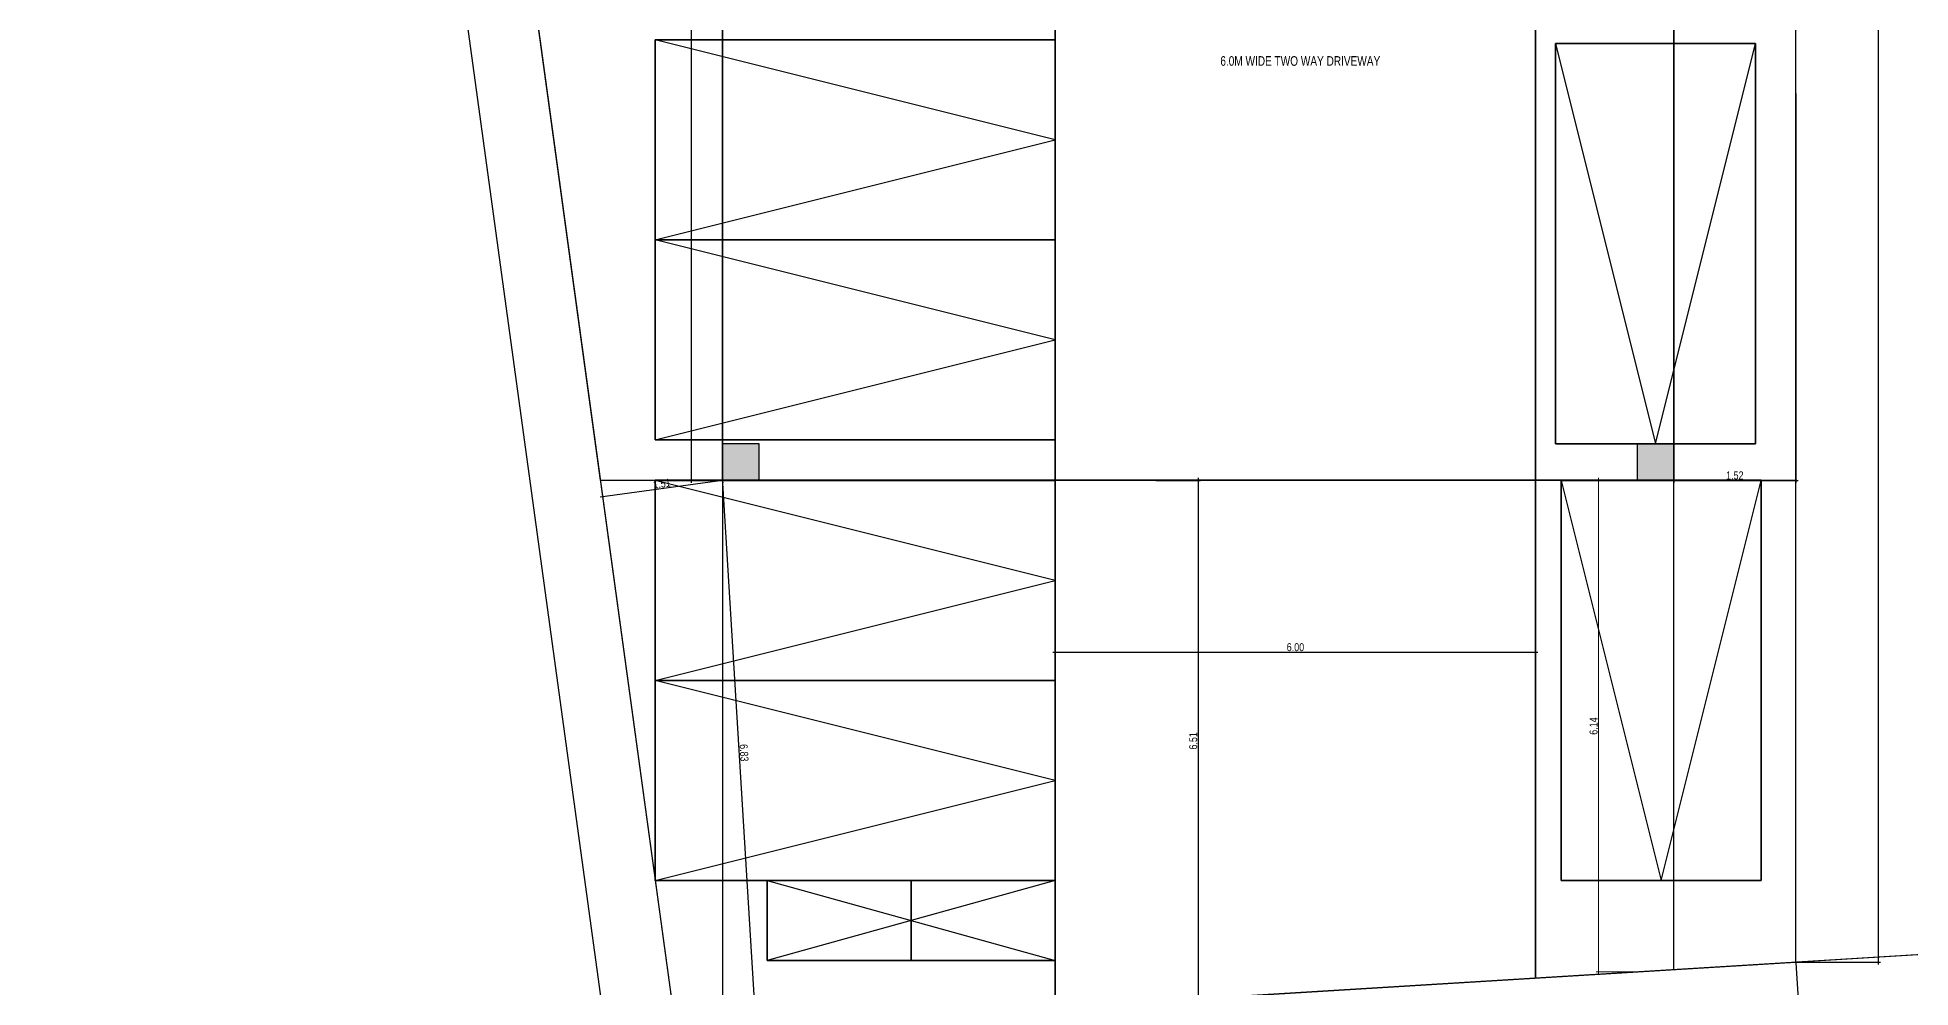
# Model space of a CAD drawing. Header units: metres. Extents: x 13627 to 13863, y 9458 to 9526.
# Drawn here: x 13797.38 to 13820.78, y 9472.21 to 9484.08 of the extents above; entities that cross this region are included whole.
import ezdxf

# ---------------------------------------------------------------- set-up
doc = ezdxf.new("R2010")
doc.units = ezdxf.units.M
doc.header["$LTSCALE"] = 150
doc.header["$PDMODE"] = 35
doc.linetypes.add('DASHDOT', pattern=[1, 0.5, -0.25, 0, -0.25])
doc.layers.get('0').update_dxf_attribs({"linetype": 'CONTINUOUS'})
doc.layers.get('DEFPOINTS').update_dxf_attribs({"color": 1, "linetype": 'CONTINUOUS'})
for name, color, linetype, lineweight in [('AR_WALL', 7, 'CONTINUOUS', 40), ('BLK_1_LVL_0_BLDG_FOOT_PRINT', 1, 'CONTINUOUS', 5), ('DIST_EXIT', 7, 'CONTINUOUS', 0)]:
    doc.layers.add(name, color=color, linetype=linetype, lineweight=lineweight)
for name, color, linetype, plot in [('BLK_1_COVERED_AREA', 140, 'CONTINUOUS', False), ('BLK_1_FLR_0_BLT_UP_AREA', 1, 'CONTINUOUS', False), ('PARKING_SLOT', 30, 'CONTINUOUS', False), ('SHORTEST_DIST_TO_ROAD', 6, 'CONTINUOUS', False), ('TWO_WHEELER_PARKING', 2, 'CONTINUOUS', False)]:
    doc.layers.add(name, color=color, linetype=linetype, plot=plot)
for name, color, linetype in [('BLK_1_FLR_0_ROOF_AREA', 54, 'CONTINUOUS'), ('BLK_1_FLR_0_STILT_PARKING', 13, 'CONTINUOUS'), ('BLK_1_LVL_0_FRONT_SETBACK', 2, 'CONTINUOUS'), ('BLK_1_LVL_0_SIDE_SETBACK1', 171, 'CONTINUOUS'), ('BLK_1_LVL_0_SIDE_SETBACK2', 102, 'CONTINUOUS'), ('DRIVEWAY', 6, 'CONTINUOUS'), ('PLOT_BOUNDARY', 70, 'CONTINUOUS'), ('ROAD_WIDTH', 1, 'CONTINUOUS')]:
    doc.layers.add(name, color=color, linetype=linetype)
doc.styles.add('Arial', font='arial.ttf', dxfattribs={"width": 0.8})
doc.styles.add('ROMANT', font='sanss___.ttf', dxfattribs={"width": 0.95})
doc.dimstyles.get("Standard").update_dxf_attribs({"dimtxt": 0.1, "dimasz": 0.1, "dimexe": 0.03, "dimexo": 0.01, "dimgap": 0.01, "dimtad": 1, "dimzin": 3, "dimdsep": 46, "dimtxsty": 'Arial', "dimblk": 'ARCHTICK', "dimcen": 0.0625, "dimdle": 0.03, "dimclrd": 256, "dimclre": 9, "dimclrt": 256, "dimadec": 0, "dimazin": 0, "dimtfac": 0.6, "dimtofl": 0, "dimtmove": 1, "dimatfit": 3, "dimldrblk": 'OPEN90', "dimfxl": 0, "dimtolj": 1, "dimtzin": 0, "dimlwd": -1, "dimlwe": -1, "dimarcsym": 0})

# ---------------------------------------------------------------- blocks, each defined once
blk = doc.blocks.new('_ArchTick')
at = {"color": 0, "linetype": 'ByBlock', "const_width": 0.00381}
blk.add_lwpolyline([(-0.0127, -0.0127), (0.0127, 0.0127)], dxfattribs=at)
blk = doc.blocks.new('*D257')
at = {"color": 9}
for p, q in [((-2.81, 26.955), (-1.76, 26.955)), ((-2.81, -0.173), (-1.76, -0.173))]:
    blk.add_line(p, q, dxfattribs=at)
blk.add_line((-1.79, 26.985), (-1.79, -0.203))
at = {"layer": 'DEFPOINTS', "color": 0}
for p in [(-2.82, 26.955), (-2.82, -0.173), (-1.79, -0.173)]:
    blk.add_point(p, dxfattribs=at)
at = {"xscale": 0.1, "yscale": 0.1, "zscale": 0.1}
for p, rotation in [((-1.79, 26.955), 90), ((-1.79, -0.173), 270)]:
    blk.add_blockref('_ArchTick', p, dxfattribs=dict(at, rotation=rotation))
at = {"insert": (-1.851, 13.391), "char_height": 0.1, "attachment_point": 5, "rotation": 90, "style": 'Arial'}
blk.add_mtext('\\A1;27.13', dxfattribs=at)
blk = doc.blocks.new('_Open90')
at = {"layer": 'AR_WALL', "color": 0, "lineweight": -2}
for p, q in [((0, 0), (-0.0254, 0)), ((-0.0127, 0.0127), (0, 0)), ((0, 0), (-0.0127, -0.0127))]:
    blk.add_line(p, q, dxfattribs=at)
blk = doc.blocks.new('*D258')
at = {"color": 9}
for p, q in [((-2.819, -0.183), (-2.787, -0.703)), ((-16.814, -1.04), (-16.782, -1.56))]:
    blk.add_line(p, q, dxfattribs=at)
blk.add_line((-16.814, -1.532), (-2.759, -0.671))
at = {"layer": 'DEFPOINTS', "color": 0}
for p in [(-2.82, -0.173), (-2.789, -0.673), (-16.814, -1.03)]:
    blk.add_point(p, dxfattribs=at)
at = {"xscale": 0.1, "yscale": 0.1, "zscale": 0.1}
for p, rotation in [((-2.789, -0.673), 3.50401467510341), ((-16.784, -1.53), 183.5040146751034)]:
    blk.add_blockref('_ArchTick', p, dxfattribs=dict(at, rotation=rotation))
at = {"insert": (-9.79, -1.04), "char_height": 0.1, "attachment_point": 5, "rotation": 3.504, "style": 'Arial'}
blk.add_mtext('\\A1;14.02', dxfattribs=at)
blk = doc.blocks.new('*D259')
at = {"color": 9}
for p, q in [((-20.66, 26.953), (-21.54, 26.833)), ((-16.824, -1.031), (-17.703, -1.151))]:
    blk.add_line(p, q, dxfattribs=at)
blk.add_line((-17.67, -1.177), (-21.514, 26.866))
at = {"layer": 'DEFPOINTS', "color": 0}
for p in [(-20.651, 26.955), (-21.51, 26.837), (-16.814, -1.03)]:
    blk.add_point(p, dxfattribs=at)
at = {"xscale": 0.1, "yscale": 0.1, "zscale": 0.1}
for p, rotation in [((-21.51, 26.837), 97.80575307845703), ((-17.674, -1.147), 277.805753078457)]:
    blk.add_blockref('_ArchTick', p, dxfattribs=dict(at, rotation=rotation))
at = {"insert": (-19.531, 12.853), "char_height": 0.1, "attachment_point": 5, "rotation": 277.8058, "style": 'Arial'}
blk.add_mtext('\\A1;28.25', dxfattribs=at)
blk = doc.blocks.new('*D260')
at = {"color": 9}
for p, q in [((-2.82, 10.68), (-2.82, 5.817)), ((-4.344, 6.489), (-4.344, 5.817))]:
    blk.add_line(p, q, dxfattribs=at)
blk.add_line((-4.374, 5.847), (-2.79, 5.847))
at = {"layer": 'DEFPOINTS', "color": 0}
for p in [(-2.82, 10.69), (-4.344, 6.499), (-2.82, 5.847)]:
    blk.add_point(p, dxfattribs=at)
at = {"rotation": 180}
blk.add_blockref('_ArchTick', (-4.344, 5.847), dxfattribs=at)
blk.add_blockref('_ArchTick', (-2.82, 5.847))
at = {"insert": (-3.582, 5.908), "char_height": 0.1, "attachment_point": 5, "style": 'Arial'}
blk.add_mtext('\\A1;1.52', dxfattribs=at)
blk = doc.blocks.new('*D263')
blk.add_line((-16.201, 5.851), (-17.759, 5.638))
at = {"color": 9}
for p, q in [((-17.727, 5.632), (-17.725, 5.612)), ((-16.23, 5.837), (-16.227, 5.817))]:
    blk.add_line(p, q, dxfattribs=at)
at = {"layer": 'DEFPOINTS', "color": 0}
for p in [(-17.729, 5.642), (-17.729, 5.642), (-16.231, 5.847)]:
    blk.add_point(p, dxfattribs=at)
at = {"xscale": 0.1, "yscale": 0.1, "zscale": 0.1}
for p, rotation in [((-17.729, 5.642), 187.8057530784014), ((-16.231, 5.847), 7.805753078401451)]:
    blk.add_blockref('_ArchTick', p, dxfattribs=dict(at, rotation=rotation))
at = {"insert": (-16.988, 5.805), "char_height": 0.1, "attachment_point": 5, "rotation": 7.8058, "style": 'Arial'}
blk.add_mtext('\\A1;1.51', dxfattribs=at)
blk = doc.blocks.new('*D264')
blk.add_line((-16.233, 5.877), (-15.812, -0.998))
at = {"color": 9}
for p, q in [((-16.241, 5.847), (-16.261, 5.845)), ((-15.824, -0.969), (-15.844, -0.97))]:
    blk.add_line(p, q, dxfattribs=at)
at = {"layer": 'DEFPOINTS', "color": 0}
for p in [(-16.231, 5.847), (-15.814, -0.968), (-15.814, -0.968)]:
    blk.add_point(p, dxfattribs=at)
at = {"xscale": 0.1, "yscale": 0.1, "zscale": 0.1}
for p, rotation in [((-16.231, 5.847), 93.50401467509336), ((-15.814, -0.968), 273.5040146750932)]:
    blk.add_blockref('_ArchTick', p, dxfattribs=dict(at, rotation=rotation))
at = {"insert": (-15.961, 2.443), "char_height": 0.1, "attachment_point": 5, "rotation": 273.504, "style": 'Arial'}
blk.add_mtext('\\A1;6.83', dxfattribs=at)
blk = doc.blocks.new('*D265')
at = {"color": 9}
for p, q in [((-16.241, 25.431), (-16.651, 25.431)), ((-16.241, 5.847), (-16.651, 5.847))]:
    blk.add_line(p, q, dxfattribs=at)
blk.add_line((-16.621, 25.461), (-16.621, 5.817))
at = {"layer": 'DEFPOINTS', "color": 0}
for p in [(-16.231, 25.431), (-16.621, 5.847), (-16.231, 5.847)]:
    blk.add_point(p, dxfattribs=at)
at = {"xscale": 0.1, "yscale": 0.1, "zscale": 0.1}
for p, rotation in [((-16.621, 25.431), 90), ((-16.621, 5.847), 270)]:
    blk.add_blockref('_ArchTick', p, dxfattribs=dict(at, rotation=rotation))
at = {"insert": (-16.682, 15.639), "char_height": 0.1, "attachment_point": 5, "rotation": 90, "style": 'Arial'}
blk.add_mtext('\\A1;19.58', dxfattribs=at)
blk = doc.blocks.new('*D172')
at = {"layer": 'DEFPOINTS', "color": 0}
for p in [(13817.366, 9478.544), (13816.881, 9472.403), (13817.366, 9472.403)]:
    blk.add_point(p, dxfattribs=at)
at = {"layer": 'DIST_EXIT', "color": 9}
for p, q in [((13817.356, 9478.544), (13816.851, 9478.544)), ((13817.356, 9472.403), (13816.851, 9472.403))]:
    blk.add_line(p, q, dxfattribs=at)
at = {"layer": 'DIST_EXIT'}
blk.add_line((13816.881, 9478.574), (13816.881, 9472.373), dxfattribs=at)
at = {"layer": 'DIST_EXIT', "xscale": 0.1, "yscale": 0.1, "zscale": 0.1}
for p, rotation in [((13816.881, 9478.544), 90), ((13816.881, 9472.403), 270)]:
    blk.add_blockref('_ArchTick', p, dxfattribs=dict(at, rotation=rotation))
at = {"layer": 'DIST_EXIT', "insert": (13816.82, 9475.474), "char_height": 0.1, "attachment_point": 5, "rotation": 90, "style": 'Arial'}
blk.add_mtext('\\A1;6.14', dxfattribs=at)
blk = doc.blocks.new('*D173')
at = {"layer": 'DEFPOINTS', "color": 0}
for p in [(13811.342, 9478.544), (13811.346, 9472.035), (13811.879, 9472.035)]:
    blk.add_point(p, dxfattribs=at)
at = {"layer": 'SHORTEST_DIST_TO_ROAD', "color": 9}
for p, q in [((13811.352, 9478.544), (13811.909, 9478.544)), ((13811.356, 9472.035), (13811.909, 9472.035))]:
    blk.add_line(p, q, dxfattribs=at)
at = {"layer": 'SHORTEST_DIST_TO_ROAD'}
blk.add_line((13811.879, 9478.574), (13811.879, 9472.005), dxfattribs=at)
at = {"layer": 'SHORTEST_DIST_TO_ROAD', "xscale": 0.1, "yscale": 0.1, "zscale": 0.1}
for p, rotation in [((13811.879, 9478.544), 90), ((13811.879, 9472.035), 270)]:
    blk.add_blockref('_ArchTick', p, dxfattribs=dict(at, rotation=rotation))
at = {"layer": 'SHORTEST_DIST_TO_ROAD', "insert": (13811.818, 9475.289), "char_height": 0.1, "attachment_point": 5, "rotation": 90, "style": 'Arial'}
blk.add_mtext('\\A1;6.51', dxfattribs=at)
blk = doc.blocks.new('*D186')
at = {"layer": 'DEFPOINTS', "color": 0}
for p in [(13816.095, 9476.398), (13810.095, 9476.044), (13816.095, 9476.044)]:
    blk.add_point(p, dxfattribs=at)
at = {"layer": 'DRIVEWAY'}
blk.add_line((13810.065, 9476.398), (13816.125, 9476.398), dxfattribs=at)
at = {"layer": 'DRIVEWAY', "color": 9}
for p, q in [((13810.095, 9476.054), (13810.095, 9476.428)), ((13816.095, 9476.054), (13816.095, 9476.428))]:
    blk.add_line(p, q, dxfattribs=at)
at = {"layer": 'DRIVEWAY', "xscale": 0.1, "yscale": 0.1, "zscale": 0.1, "rotation": 180}
blk.add_blockref('_ArchTick', (13810.095, 9476.398), dxfattribs=at)
at = {"layer": 'DRIVEWAY', "xscale": 0.1, "yscale": 0.1, "zscale": 0.1}
blk.add_blockref('_ArchTick', (13816.095, 9476.398), dxfattribs=at)
at = {"layer": 'DRIVEWAY', "insert": (13813.095, 9476.459), "char_height": 0.1, "attachment_point": 5, "style": 'Arial'}
blk.add_mtext('\\A1;6.00', dxfattribs=at)
blk = doc.blocks.new('gf')
for points in [[(-16.231, 5.847), (-15.774, 5.847), (-15.774, 6.304), (-16.231, 6.304)], [(-4.801, 5.847), (-4.344, 5.847), (-4.344, 6.304), (-4.801, 6.304)]]:
    blk.add_hatch(color=256).paths.add_polyline_path(points)
for p, q in [((-16.002, 5.847), (-16.231, 5.847)), ((-4.572, 5.847), (-4.344, 5.847)), ((-4.344, 5.847), (-4.344, 5.847)), ((-4.344, 5.847), (-4.344, 5.847)), ((-4.344, 5.847), (-4.344, 5.847)), ((-4.344, 5.847), (-4.344, 5.847))]:
    blk.add_line(p, q)
for points in [[(-16.814, -1.03), (-2.82, -0.173), (-2.82, 26.955), (-20.651, 26.955), (-16.814, -1.03)], [(-17.072, 11.352), (-12.072, 11.352), (-12.072, 8.852), (-17.072, 8.852)], [(-3.322, 11.304), (-3.322, 6.304), (-5.822, 6.304), (-5.822, 11.304)], [(-17.072, 8.852), (-12.072, 8.852), (-12.072, 6.352), (-17.072, 6.352)], [(-16.231, 5.847), (-15.774, 5.847), (-15.774, 6.304), (-16.231, 6.304)], [(-4.801, 5.847), (-4.344, 5.847), (-4.344, 6.304), (-4.801, 6.304)], [(-17.072, 5.847), (-12.072, 5.847), (-12.072, 3.347), (-17.072, 3.347)], [(-3.251, 5.847), (-3.251, 0.847), (-5.751, 0.847), (-5.751, 5.847)], [(-17.072, 3.347), (-12.072, 3.347), (-12.072, 0.847), (-17.072, 0.847)], [(-15.672, 0.847), (-13.872, 0.847), (-13.872, -0.153), (-15.672, -0.153)], [(-13.872, 0.847), (-12.072, 0.847), (-12.072, -0.153), (-13.872, -0.153)], [(-24.789, -1.518), (5.155, 0.316), (5.888, -11.662), (-24.056, -13.495)]]:
    blk.add_lwpolyline(points, close=True)
at = {"linetype": 'DASHDOT', "ltscale": 0.5}
for points in [[(-12.072, -0.739), (-12.072, 21.507)], [(-6.072, -0.372), (-6.072, 21.507)]]:
    blk.add_lwpolyline(points, dxfattribs=at)
for points in [[(-17.072, 8.852), (-12.072, 10.102), (-17.072, 11.352)], [(-5.822, 11.304), (-4.572, 6.304), (-3.322, 11.304)], [(-17.072, 6.352), (-12.072, 7.602), (-17.072, 8.852)], [(-17.072, 3.347), (-12.072, 4.597), (-17.072, 5.847)], [(-5.751, 5.847), (-4.501, 0.847), (-3.251, 5.847)], [(-17.072, 0.847), (-12.072, 2.097), (-17.072, 3.347)], [(-15.672, 0.847), (-13.872, 0.347), (-15.672, -0.153)], [(-12.072, 0.847), (-13.872, 0.347), (-12.072, -0.153)]]:
    blk.add_lwpolyline(points)
at = {"lineweight": -3, "ltscale": 0.05, "style": 'ROMANT', "width": 0.75}
blk.add_text('6.0M WIDE TWO WAY DRIVEWAY', height=0.12, dxfattribs=at).set_placement((-10.01, 11.027))
for p1, p2, distance, picture, middle in [((-16.814, -1.03), (-20.651, 26.955), 0.867, '*D259', (-19.531, 12.853)), ((-2.82, 26.955), (-2.82, -0.173), 1.03, '*D257', (-1.851, 13.391)), ((-16.231, 5.847), (-17.729, 5.642), 0, '*D263', (-16.988, 5.805)), ((-16.231, 5.847), (-15.814, -0.968), 0, '*D264', (-15.961, 2.443)), ((-16.814, -1.03), (-2.82, -0.173), -0.501, '*D258', (-9.79, -1.04))]:
    dim = blk.add_aligned_dim(p1=p1, p2=p2, distance=distance, dimstyle='Standard')
    dim.commit()
    dim.dimension.update_dxf_attribs({"geometry": picture, "text_midpoint": middle})
dim = blk.add_linear_dim(base=(-16.621, 5.847), p1=(-16.231, 25.431), p2=(-16.231, 5.847), angle=90, dimstyle='Standard')
dim.commit()
dim.dimension.update_dxf_attribs({"geometry": '*D265', "text_midpoint": (-16.682, 15.639)})
dim = blk.add_linear_dim(base=(-2.82, 5.847), p1=(-4.344, 6.499), p2=(-2.82, 10.69), dimstyle='Standard', override={"dimasz": 1})
dim.commit()
dim.dimension.update_dxf_attribs({"geometry": '*D260', "text_midpoint": (-3.582, 5.908)})

msp = doc.modelspace()

# ---------------------------------------------------------------- linework, layer by layer
at = {"layer": 'BLK_1_COVERED_AREA'}
msp.add_lwpolyline([(13817.823, 9498.1277), (13805.9358, 9498.1277), (13805.9358, 9478.5443), (13817.823, 9478.5443), (13817.823, 9498.1277)], close=True, dxfattribs=at)
at = {"layer": 'BLK_1_FLR_0_BLT_UP_AREA', "color": 13}
msp.add_lwpolyline([(13817.823, 9498.1277), (13805.9358, 9498.1277), (13805.9358, 9478.5443), (13817.823, 9478.5443), (13817.823, 9498.1277)], close=True, dxfattribs=at)
at = {"layer": 'BLK_1_FLR_0_ROOF_AREA'}
msp.add_lwpolyline([(13817.823, 9498.1277), (13805.9358, 9498.1277), (13805.9358, 9478.5443), (13817.823, 9478.5443), (13817.823, 9498.1277)], close=True, dxfattribs=at)
at = {"layer": 'BLK_1_FLR_0_STILT_PARKING'}
msp.add_lwpolyline([(13817.823, 9494.204), (13805.9368, 9494.204), (13805.9368, 9478.5457), (13817.823, 9478.5457)], close=True, dxfattribs=at)
at = {"layer": 'BLK_1_LVL_0_BLDG_FOOT_PRINT'}
msp.add_lwpolyline([(13805.9358, 9498.1277), (13817.823, 9498.1277), (13817.823, 9478.5443), (13805.9358, 9478.5443)], close=True, dxfattribs=at)
at = {"layer": 'BLK_1_LVL_0_FRONT_SETBACK'}
msp.add_lwpolyline([(13817.823, 9478.5443), (13805.9358, 9478.5443), (13805.9358, 9471.7033), (13817.823, 9472.4312), (13817.823, 9478.5443)], close=True, dxfattribs=at)
at = {"layer": 'BLK_1_LVL_0_SIDE_SETBACK1'}
msp.add_lwpolyline([(13805.9358, 9498.1277), (13801.7251, 9498.1277), (13804.4097, 9478.5443), (13805.9358, 9478.5443), (13805.9358, 9498.1277)], close=True, dxfattribs=at)
at = {"layer": 'BLK_1_LVL_0_SIDE_SETBACK2'}
msp.add_lwpolyline([(13819.347, 9498.1277), (13817.823, 9498.1277), (13817.823, 9478.5443), (13819.347, 9478.5443), (13819.347, 9498.1277)], close=True, dxfattribs=at)
at = {"layer": 'DRIVEWAY'}
msp.add_lwpolyline([(13810.0951, 9494.204), (13816.0951, 9494.204), (13816.0951, 9472.3254), (13810.0951, 9471.958)], close=True, dxfattribs=at)
at = {"layer": 'PARKING_SLOT', "linetype": 'Continuous'}
for points in [[(13805.0951, 9484.0486), (13805.0951, 9481.5486), (13810.0951, 9481.5486), (13810.0951, 9484.0486)], [(13816.3444, 9479.0015), (13818.8443, 9479.0015), (13818.8443, 9484.0015), (13816.3443, 9484.0015)], [(13805.0951, 9481.5486), (13805.0951, 9479.0486), (13810.0951, 9479.0486), (13810.0951, 9481.5486)], [(13805.0951, 9478.5443), (13805.0951, 9476.0443), (13810.0951, 9476.0443), (13810.0951, 9478.5443)], [(13816.4155, 9473.5443), (13818.9155, 9473.5443), (13818.9155, 9478.5443), (13816.4155, 9478.5443)], [(13805.0951, 9476.0442), (13805.0951, 9473.5443), (13810.0951, 9473.5443), (13810.0951, 9476.0443)]]:
    msp.add_lwpolyline(points, close=True, dxfattribs=at)
at = {"layer": 'PLOT_BOUNDARY'}
msp.add_lwpolyline([(13805.3524, 9471.6675), (13819.347, 9472.5245), (13819.347, 9499.6517), (13801.5162, 9499.6517), (13805.3524, 9471.6675)], close=True, dxfattribs=at)
at = {"layer": 'ROAD_WIDTH'}
msp.add_lwpolyline([(13827.3216, 9473.0128), (13797.3777, 9471.1792), (13798.1111, 9459.2017), (13828.055, 9461.0352), (13827.3216, 9473.0128)], close=True, dxfattribs=at)
at = {"layer": 'TWO_WHEELER_PARKING', "linetype": 'Continuous'}
for points in [[(13806.4951, 9472.5443), (13808.2951, 9472.5443), (13808.2951, 9473.5443), (13806.4951, 9473.5443)], [(13808.2951, 9472.5443), (13810.0951, 9472.5443), (13810.0951, 9473.5443), (13808.2951, 9473.5443)]]:
    msp.add_lwpolyline(points, close=True, dxfattribs=at)

# ---------------------------------------------------------------- block references
msp.add_blockref('gf', (13822.1667, 9472.6971))

# ---------------------------------------------------------------- dimensions: what is measured, and where the dimension line sits
at = {"layer": 'DIST_EXIT'}
dim = msp.add_linear_dim(base=(13816.8815, 9472.4032), p1=(13817.3658, 9478.5443), p2=(13817.3658, 9472.4032), angle=90, dimstyle='Standard', dxfattribs=at)
dim.commit()
dim.dimension.update_dxf_attribs({"geometry": '*D172', "text_midpoint": (13816.8204, 9475.4737)})
at = {"layer": 'DRIVEWAY'}
dim = msp.add_linear_dim(base=(13816.0951, 9476.3977), p1=(13810.0951, 9476.0443), p2=(13816.0951, 9476.0443), dimstyle='Standard', dxfattribs=at)
dim.commit()
dim.dimension.update_dxf_attribs({"geometry": '*D186', "text_midpoint": (13813.0951, 9476.4587)})
at = {"layer": 'SHORTEST_DIST_TO_ROAD', "color": 1}
dim = msp.add_linear_dim(base=(13811.8794, 9472.0345), p1=(13811.3421, 9478.5443), p2=(13811.3459, 9472.0345), angle=90, dimstyle='Standard', dxfattribs=at)
dim.commit()
dim.dimension.update_dxf_attribs({"geometry": '*D173', "text_midpoint": (13811.8183, 9475.2894)})

doc.saveas('drawing.dxf')
